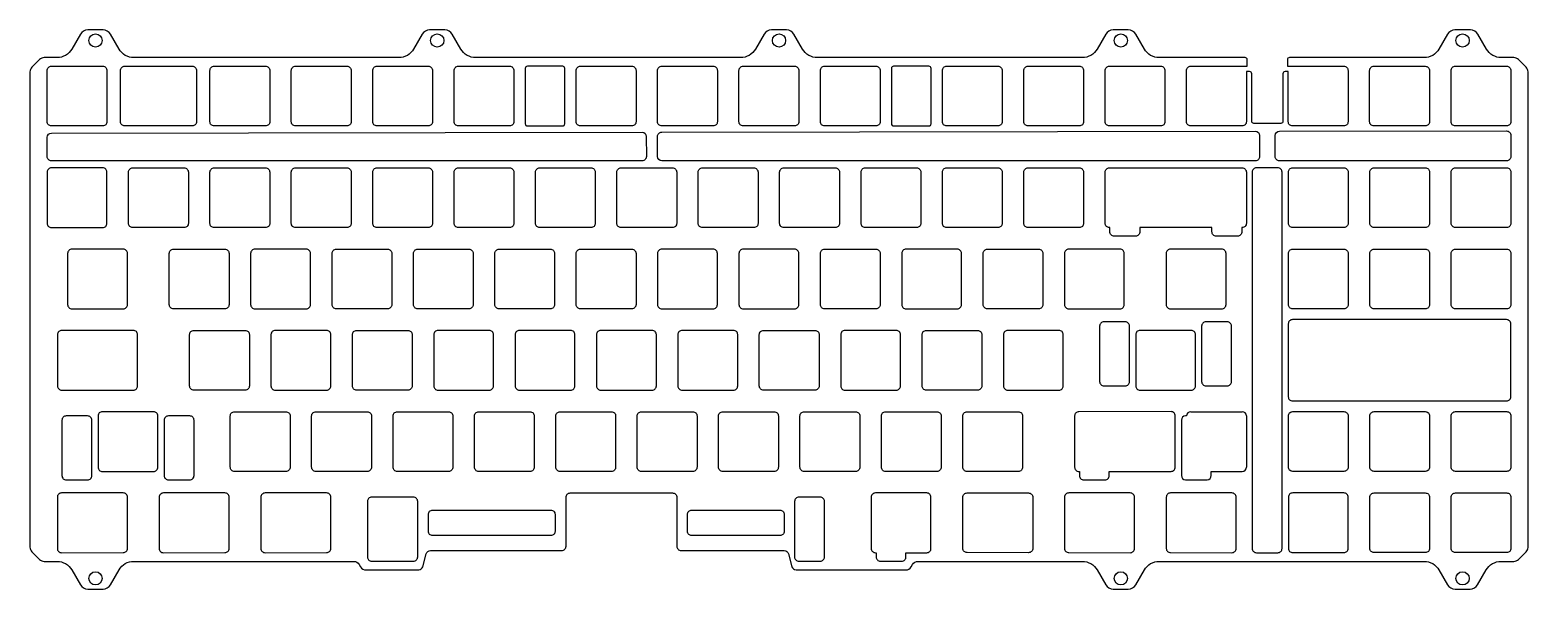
# Model space of a CAD drawing. Header units: millimetres. Extents: x -1005 to -655, y 414 to 545.
import ezdxf

# ---------------------------------------------------------------- set-up
doc = ezdxf.new("R2010")
doc.units = ezdxf.units.MM
doc.layers.get('0').update_dxf_attribs({"linetype": 'CONTINUOUS'})

msp = doc.modelspace()

# ---------------------------------------------------------------- linework, layer by layer
for p, q in [((-735.76, 453.26), (-735.76, 440.26)), ((-734.55, 454.26), (-734.76, 454.26)), ((-733.55, 455.25), (-721.55, 455.25)), ((-720.55, 454.25), (-720.55, 442.25)), ((-734.76, 439.26), (-729.76, 439.26)), ((-728.76, 441.25), (-721.55, 441.25)), ((-728.76, 440.26), (-728.76, 441.25))]:
    msp.add_line(p, q)
for points in [[(-913.33, 418.92), (-912.51, 421.97, -0.339454), (-911.54, 422.71), (-880.8, 422.71, 0.414214), (-879.8, 423.71), (-879.8, 435.2, -0.414214), (-878.8, 436.2), (-854.88, 436.21, -0.414214), (-853.88, 435.21), (-853.88, 423.71, 0.414214), (-852.88, 422.71), (-828.71, 422.71, -0.339454), (-827.74, 421.97), (-826.92, 418.92, 0.339454), (-825.96, 418.17), (-800.29, 418.17, 0.267949), (-798.99, 418.92), (-798.7, 419.42, -0.26795), (-797.41, 420.17), (-758.93, 420.17, -0.267949), (-755.47, 418.17), (-753.44, 414.67, 0.267949), (-751.71, 413.67), (-748.18, 413.67, 0.267949), (-746.44, 414.67), (-744.42, 418.17, -0.267949), (-740.96, 420.17), (-678.93, 420.17, -0.267949), (-675.47, 418.17), (-673.44, 414.67, 0.267949), (-671.71, 413.67), (-668.18, 413.67, 0.267949), (-666.44, 414.67), (-664.42, 418.17, -0.267949), (-660.96, 420.17), (-657.94, 420.17, 0.198912), (-656.88, 420.61), (-655.05, 422.44, 0.183808), (-654.62, 423.41), (-654.62, 534.91, 0.198912), (-655.06, 535.97), (-656.88, 537.8, 0.198912), (-657.94, 538.24), (-660.89, 538.24, -0.267949), (-664.35, 540.24), (-666.37, 543.74, 0.267949), (-668.11, 544.74), (-671.72, 544.74, 0.267949), (-673.45, 543.74), (-675.47, 540.24, -0.267949), (-678.93, 538.24), (-710.45, 538.24, 0.414214), (-710.95, 537.74), (-710.95, 536.22), (-697.74, 536.22, -0.414214), (-696.74, 535.22), (-696.74, 523.22, -0.414214), (-697.74, 522.22), (-709.74, 522.22, -0.414214), (-710.74, 523.22), (-710.74, 534.96), (-711.49, 534.96, 0.414641), (-711.99, 534.46), (-711.98, 523.34, -0.414214), (-712.48, 522.84), (-718.77, 522.83, -0.414214), (-719.27, 523.33), (-719.29, 534.46, 0.413786), (-719.79, 534.96), (-720.55, 534.96), (-720.55, 523.22, -0.414214), (-721.55, 522.22), (-733.55, 522.22, -0.414214), (-734.55, 523.22), (-734.55, 535.22, -0.414214), (-733.55, 536.22), (-721.55, 536.22), (-720.34, 536.22), (-720.34, 537.74, 0.414214), (-720.84, 538.24), (-740.96, 538.24, -0.267949), (-744.43, 540.24), (-746.45, 543.74, 0.267949), (-748.18, 544.74), (-751.72, 544.74, 0.267949), (-753.45, 543.74), (-755.47, 540.24, -0.267949), (-758.93, 538.24), (-820.96, 538.24, -0.267949), (-824.43, 540.24), (-826.45, 543.74, 0.267949), (-828.18, 544.74), (-831.72, 544.74, 0.267949), (-833.45, 543.74), (-835.47, 540.24, -0.267949), (-838.93, 538.24), (-900.96, 538.24, -0.267949), (-904.43, 540.24), (-906.45, 543.74, 0.267949), (-908.18, 544.74), (-911.72, 544.74, 0.267949), (-913.45, 543.74), (-915.47, 540.24, -0.267949), (-918.93, 538.24), (-980.96, 538.24, -0.267949), (-984.43, 540.24), (-986.45, 543.74, 0.267949), (-988.18, 544.74), (-991.72, 544.74, 0.267949), (-993.45, 543.74), (-995.47, 540.24, -0.267949), (-998.93, 538.24), (-1001.95, 538.24, 0.198912), (-1003.01, 537.8), (-1004.84, 535.97, 0.198912), (-1005.28, 534.91), (-1005.28, 423.5, 0.198912), (-1004.84, 422.44), (-1003.01, 420.61, 0.198912), (-1001.95, 420.17), (-998.93, 420.17, -0.267949), (-995.47, 418.17), (-993.45, 414.67, 0.267949), (-991.72, 413.67), (-988.18, 413.67, 0.267949), (-986.45, 414.67), (-984.43, 418.17, -0.267949), (-980.96, 420.17), (-929.49, 420.17, -0.267949), (-928.19, 419.42), (-927.9, 418.92, 0.267949), (-926.6, 418.17), (-914.29, 418.17, 0.339454)], [(-1001.25, 535.22, -0.414214), (-1000.25, 536.22), (-988.25, 536.22, -0.414214), (-987.25, 535.22), (-987.25, 523.22, -0.414214), (-988.25, 522.22), (-1000.25, 522.22, -0.414214), (-1001.25, 523.22)], [(-967.3, 536.22, -0.414214), (-966.3, 535.22), (-966.3, 523.22, -0.414214), (-967.3, 522.22), (-983.09, 522.22, -0.414214), (-984.09, 523.22), (-984.09, 535.22, -0.414214), (-983.09, 536.22)], [(-963.15, 523.22), (-963.15, 535.22, -0.414214), (-962.15, 536.22), (-950.15, 536.22, -0.414214), (-949.15, 535.22), (-949.15, 523.22, -0.414214), (-950.15, 522.22), (-962.15, 522.22, -0.414214)], [(-931.1, 522.22), (-943.1, 522.22, -0.414214), (-944.1, 523.22), (-944.1, 535.22, -0.414214), (-943.1, 536.22), (-931.1, 536.22, -0.414214), (-930.1, 535.22), (-930.1, 523.22, -0.414214)], [(-924.05, 536.22), (-912.05, 536.22, -0.414214), (-911.05, 535.22), (-911.05, 523.22, -0.414214), (-912.05, 522.22), (-924.05, 522.22, -0.414214), (-925.05, 523.22), (-925.05, 535.22, -0.414214)], [(-906, 523.22), (-906, 535.22, -0.414214), (-905, 536.22), (-893, 536.22, -0.414214), (-892, 535.22), (-892, 523.22, -0.414214), (-893, 522.22), (-905, 522.22, -0.414214)], [(-888.85, 522.22), (-880.58, 522.22, 0.414214), (-880.08, 522.72), (-880.08, 535.72, 0.414214), (-880.58, 536.22), (-888.85, 536.22, 0.414214), (-889.35, 535.72), (-889.35, 522.72, 0.414214)], [(-864.42, 536.22, -0.414214), (-863.42, 535.22), (-863.42, 523.22, -0.414214), (-864.42, 522.22), (-876.42, 522.22, -0.414214), (-877.42, 523.22), (-877.42, 535.22, -0.414214), (-876.42, 536.22)], [(-845.37, 536.22, -0.414214), (-844.37, 535.22), (-844.37, 523.22, -0.414214), (-845.37, 522.22), (-857.37, 522.22, -0.414214), (-858.37, 523.22), (-858.37, 535.22, -0.414214), (-857.37, 536.22)], [(-839.32, 535.22, -0.414214), (-838.32, 536.22), (-826.32, 536.22, -0.414214), (-825.32, 535.22), (-825.32, 523.22, -0.414214), (-826.32, 522.22), (-838.32, 522.22, -0.414214), (-839.32, 523.22)], [(-806.27, 523.22, -0.414214), (-807.27, 522.22), (-819.27, 522.22, -0.414214), (-820.27, 523.22), (-820.27, 535.22, -0.414214), (-819.27, 536.22), (-807.27, 536.22, -0.414214), (-806.27, 535.22)], [(-803.12, 536.22, 0.414214), (-803.62, 535.72), (-803.62, 522.72, 0.414214), (-803.12, 522.22), (-794.85, 522.22, 0.414214), (-794.35, 522.72), (-794.35, 535.72, 0.414214), (-794.85, 536.22)], [(-791.7, 523.22), (-791.7, 535.22, -0.414214), (-790.7, 536.22), (-778.7, 536.22, -0.414214), (-777.7, 535.22), (-777.7, 523.22, -0.414214), (-778.7, 522.22), (-790.7, 522.22, -0.414214)], [(-771.65, 536.22), (-759.65, 536.22, -0.414214), (-758.65, 535.22), (-758.65, 523.22, -0.414214), (-759.65, 522.22), (-771.65, 522.22, -0.414214), (-772.65, 523.22), (-772.65, 535.22, -0.414214)], [(-740.6, 536.22, -0.414214), (-739.6, 535.22), (-739.6, 523.22, -0.414214), (-740.6, 522.22), (-752.6, 522.22, -0.414214), (-753.6, 523.22), (-753.6, 535.22, -0.414214), (-752.6, 536.22)], [(-678.68, 536.22, -0.414214), (-677.69, 535.22), (-677.69, 523.22, -0.414214), (-678.68, 522.22), (-690.68, 522.22, -0.414214), (-691.69, 523.22), (-691.69, 535.22, -0.414214), (-690.68, 536.22)], [(-671.63, 522.22, -0.414214), (-672.64, 523.22), (-672.64, 535.22, -0.414214), (-671.63, 536.22), (-659.64, 536.22, -0.414214), (-658.63, 535.22), (-658.63, 523.22, -0.414214), (-659.64, 522.22)], [(-1000.25, 520.56), (-862.01, 520.76, -0.414212), (-861.01, 519.76), (-861, 515.06, -0.414641), (-862, 514.05), (-1000.25, 514.05, -0.414214), (-1001.25, 515.05), (-1001.25, 519.56, -0.413788)], [(-858.38, 515.05), (-858.38, 519.76, -0.414215), (-857.39, 520.76), (-718.45, 520.97, -0.414212), (-717.45, 519.97), (-717.44, 515.06, -0.414641), (-718.44, 514.05), (-857.38, 514.05, -0.413786)], [(-713.81, 515.05), (-713.81, 519.98, -0.413786), (-712.81, 520.98), (-659.64, 521.05, -0.414641), (-658.64, 520.05), (-658.64, 515.05, -0.414214), (-659.64, 514.05), (-712.81, 514.05, -0.414214)], [(-987.25, 499.4), (-987.25, 511.41, 0.414214), (-988.25, 512.4), (-1000.25, 512.4, 0.414214), (-1001.25, 511.41), (-1001.25, 499.4, 0.414214), (-1000.25, 498.4), (-988.25, 498.4, 0.414214)], [(-981.2, 498.4, -0.414214), (-982.2, 499.4), (-982.2, 511.41, -0.414214), (-981.2, 512.4), (-969.2, 512.4, -0.414214), (-968.2, 511.41), (-968.2, 499.4, -0.414214), (-969.2, 498.4)], [(-949.15, 499.4, -0.414214), (-950.15, 498.4), (-962.15, 498.4, -0.414214), (-963.15, 499.4), (-963.15, 511.41, -0.414214), (-962.15, 512.4), (-950.15, 512.4, -0.414214), (-949.15, 511.41)], [(-930.1, 499.4, -0.414214), (-931.1, 498.4), (-943.1, 498.4, -0.414214), (-944.1, 499.4), (-944.1, 511.41, -0.414214), (-943.1, 512.4), (-931.1, 512.4, -0.414214), (-930.1, 511.41)], [(-911.05, 499.4, -0.414214), (-912.05, 498.4), (-924.05, 498.4, -0.414214), (-925.05, 499.4), (-925.05, 511.41, -0.414214), (-924.05, 512.4), (-912.05, 512.4, -0.414214), (-911.05, 511.41)], [(-906, 511.41, -0.414214), (-905, 512.4), (-893, 512.4, -0.414214), (-892, 511.41), (-892, 499.4, -0.414214), (-893, 498.4), (-905, 498.4, -0.414214), (-906, 499.4)], [(-886.95, 511.41, -0.414214), (-885.95, 512.4), (-873.95, 512.4, -0.414214), (-872.95, 511.41), (-872.95, 499.4, -0.414214), (-873.95, 498.4), (-885.95, 498.4, -0.414214), (-886.95, 499.4)], [(-853.9, 511.41), (-853.9, 499.4, -0.414214), (-854.9, 498.4), (-866.9, 498.4, -0.414214), (-867.9, 499.4), (-867.9, 511.41, -0.414214), (-866.9, 512.4), (-854.9, 512.4, -0.414214)], [(-834.85, 511.41), (-834.85, 499.4, -0.414214), (-835.85, 498.4), (-847.85, 498.4, -0.414214), (-848.85, 499.4), (-848.85, 511.41, -0.414214), (-847.85, 512.4), (-835.85, 512.4, -0.414214)], [(-828.8, 498.4, -0.414214), (-829.8, 499.4), (-829.8, 511.41, -0.414214), (-828.8, 512.4), (-816.8, 512.4, -0.414214), (-815.8, 511.41), (-815.8, 499.4, -0.414214), (-816.8, 498.4)], [(-810.75, 511.41, -0.414214), (-809.75, 512.4), (-797.75, 512.4, -0.414214), (-796.75, 511.41), (-796.75, 499.4, -0.414214), (-797.75, 498.4), (-809.75, 498.4, -0.414214), (-810.75, 499.4)], [(-790.7, 512.4), (-778.7, 512.4, -0.414214), (-777.7, 511.41), (-777.7, 499.4, -0.414214), (-778.7, 498.4), (-790.7, 498.4, -0.414214), (-791.7, 499.4), (-791.7, 511.41, -0.414214)], [(-772.65, 499.4), (-772.65, 511.41, -0.414214), (-771.65, 512.4), (-759.65, 512.4, -0.414214), (-758.65, 511.41), (-758.65, 499.4, -0.414214), (-759.65, 498.4), (-771.65, 498.4, -0.414214)], [(-722.61, 496.41), (-727.61, 496.41, -0.414214), (-728.61, 497.41), (-728.61, 498.4), (-745.49, 498.4), (-745.49, 497.41, -0.414214), (-746.49, 496.41), (-751.49, 496.41, -0.414214), (-752.49, 497.41), (-752.49, 498.4), (-752.6, 498.4, -0.414214), (-753.6, 499.4), (-753.6, 511.41, -0.414214), (-752.6, 512.4), (-721.55, 512.4, -0.414214), (-720.55, 511.41), (-720.55, 499.4, -0.414214), (-721.55, 498.4), (-721.61, 498.4), (-721.61, 497.41, -0.414214)], [(-713.19, 422.2, 0.414214), (-712.19, 423.2), (-712.19, 511.4, 0.414214), (-713.19, 512.4), (-718.19, 512.4, 0.414214), (-719.19, 511.4), (-719.19, 423.2, 0.414214), (-718.19, 422.2)], [(-696.71, 511.41), (-696.71, 499.41, -0.414214), (-697.71, 498.41), (-709.71, 498.41, -0.414214), (-710.71, 499.41), (-710.71, 511.41, -0.414214), (-709.71, 512.41), (-697.71, 512.41, -0.414214)], [(-690.66, 498.41, -0.414214), (-691.66, 499.41), (-691.66, 511.41, -0.414214), (-690.66, 512.41), (-678.66, 512.41, -0.414214), (-677.66, 511.41), (-677.66, 499.41, -0.414214), (-678.66, 498.41)], [(-658.61, 499.41, -0.414214), (-659.61, 498.41), (-671.61, 498.41, -0.414214), (-672.61, 499.41), (-672.61, 511.41, -0.414214), (-671.61, 512.41), (-659.61, 512.41, -0.414214), (-658.61, 511.41)], [(-982.46, 492.36, 0.414214), (-983.46, 493.36), (-995.46, 493.36, 0.414214), (-996.46, 492.36), (-996.46, 480.36, 0.414214), (-995.46, 479.36), (-983.46, 479.36, 0.414214), (-982.46, 480.36)], [(-959.67, 493.36, -0.414214), (-958.67, 492.36), (-958.67, 480.35, -0.414214), (-959.67, 479.35), (-971.67, 479.35, -0.414214), (-972.67, 480.35), (-972.67, 492.36, -0.414214), (-971.67, 493.36)], [(-952.62, 479.35), (-940.62, 479.35, 0.414214), (-939.62, 480.35), (-939.62, 492.36, 0.414214), (-940.62, 493.36), (-952.62, 493.36, 0.414214), (-953.62, 492.36), (-953.62, 480.35, 0.414214)], [(-921.57, 493.36, -0.414214), (-920.57, 492.36), (-920.57, 480.35, -0.414214), (-921.57, 479.35), (-933.57, 479.35, -0.414214), (-934.57, 480.35), (-934.57, 492.36, -0.414214), (-933.57, 493.36)], [(-915.52, 480.35), (-915.52, 492.36, -0.414214), (-914.52, 493.36), (-902.52, 493.36, -0.414214), (-901.52, 492.36), (-901.52, 480.35, -0.414214), (-902.52, 479.35), (-914.52, 479.35, -0.414214)], [(-896.47, 492.36, -0.414214), (-895.47, 493.36), (-883.47, 493.36, -0.414214), (-882.47, 492.36), (-882.47, 480.35, -0.414214), (-883.47, 479.35), (-895.47, 479.35, -0.414214), (-896.47, 480.35)], [(-877.42, 492.36, -0.414214), (-876.42, 493.36), (-864.42, 493.36, -0.414214), (-863.42, 492.36), (-863.42, 480.35, -0.414214), (-864.42, 479.35), (-876.42, 479.35, -0.414214), (-877.42, 480.35)], [(-858.37, 492.36), (-858.37, 480.35, 0.414214), (-857.37, 479.35), (-845.37, 479.35, 0.414214), (-844.37, 480.35), (-844.37, 492.36, 0.414214), (-845.37, 493.36), (-857.37, 493.36, 0.414214)], [(-826.32, 493.36), (-838.32, 493.36, 0.414214), (-839.32, 492.36), (-839.32, 480.35, 0.414214), (-838.32, 479.35), (-826.32, 479.35, 0.414214), (-825.32, 480.35), (-825.32, 492.36, 0.414214)], [(-807.27, 493.36, -0.414214), (-806.27, 492.36), (-806.27, 480.35, -0.414214), (-807.27, 479.35), (-819.27, 479.35, -0.414214), (-820.27, 480.35), (-820.27, 492.36, -0.414214), (-819.27, 493.36)], [(-800.22, 479.35), (-788.22, 479.35, 0.414214), (-787.22, 480.35), (-787.22, 492.36, 0.414214), (-788.22, 493.36), (-800.22, 493.36, 0.414214), (-801.22, 492.36), (-801.22, 480.35, 0.414214)], [(-782.17, 492.36, -0.414214), (-781.17, 493.36), (-769.17, 493.36, -0.414214), (-768.17, 492.36), (-768.17, 480.35, -0.414214), (-769.17, 479.35), (-781.17, 479.35, -0.414214), (-782.17, 480.35)], [(-749.12, 480.35), (-749.12, 492.36, 0.414214), (-750.12, 493.36), (-762.12, 493.36, 0.414214), (-763.12, 492.36), (-763.12, 480.35, 0.414214), (-762.12, 479.35), (-750.12, 479.35, 0.414214)], [(-738.31, 479.35), (-726.31, 479.35, 0.414214), (-725.31, 480.35), (-725.31, 492.36, 0.414214), (-726.31, 493.36), (-738.31, 493.36, 0.414214), (-739.31, 492.36), (-739.31, 480.35, 0.414214)], [(-709.71, 493.36), (-697.71, 493.36, -0.414214), (-696.71, 492.36), (-696.71, 480.36, -0.414214), (-697.71, 479.36), (-709.71, 479.36, -0.414214), (-710.71, 480.36), (-710.71, 492.36, -0.414214)], [(-678.66, 493.36, -0.414214), (-677.66, 492.36), (-677.66, 480.36, -0.414214), (-678.66, 479.36), (-690.66, 479.36, -0.414214), (-691.66, 480.36), (-691.66, 492.36, -0.414214), (-690.66, 493.36)], [(-658.61, 480.36, -0.414214), (-659.61, 479.36), (-671.61, 479.36, -0.414214), (-672.61, 480.36), (-672.61, 492.36, -0.414214), (-671.61, 493.36), (-659.61, 493.36, -0.414214), (-658.61, 492.36)], [(-980.08, 461.31), (-980.08, 473.31, 0.414214), (-981.08, 474.31), (-997.84, 474.31, 0.414214), (-998.84, 473.31), (-998.84, 461.31, 0.414214), (-997.84, 460.31), (-981.08, 460.31, 0.414214)], [(-967.91, 461.3), (-967.91, 473.31, -0.414214), (-966.91, 474.31), (-954.91, 474.31, -0.414214), (-953.91, 473.31), (-953.91, 461.3, -0.414214), (-954.91, 460.3), (-966.91, 460.3, -0.414214)], [(-935.86, 474.31), (-947.86, 474.31, 0.414214), (-948.86, 473.31), (-948.86, 461.3, 0.414214), (-947.86, 460.3), (-935.86, 460.3, 0.414214), (-934.86, 461.3), (-934.86, 473.31, 0.414214)], [(-928.81, 474.31), (-916.81, 474.31, -0.414214), (-915.81, 473.31), (-915.81, 461.3, -0.414214), (-916.81, 460.3), (-928.81, 460.3, -0.414214), (-929.81, 461.3), (-929.81, 473.31, -0.414214)], [(-897.76, 460.3, 0.414214), (-896.76, 461.3), (-896.76, 473.31, 0.414214), (-897.76, 474.31), (-909.76, 474.31, 0.414214), (-910.76, 473.31), (-910.76, 461.3, 0.414214), (-909.76, 460.3)], [(-877.71, 473.31, 0.414214), (-878.71, 474.31), (-890.71, 474.31, 0.414214), (-891.71, 473.31), (-891.71, 461.3, 0.414214), (-890.71, 460.3), (-878.71, 460.3, 0.414214), (-877.71, 461.3)], [(-859.66, 474.31), (-871.66, 474.31, 0.414214), (-872.66, 473.31), (-872.66, 461.3, 0.414214), (-871.66, 460.3), (-859.66, 460.3, 0.414214), (-858.66, 461.3), (-858.66, 473.31, 0.414214)], [(-852.61, 460.3), (-840.61, 460.3, 0.414214), (-839.61, 461.3), (-839.61, 473.31, 0.414214), (-840.61, 474.31), (-852.61, 474.31, 0.414214), (-853.61, 473.31), (-853.61, 461.3, 0.414214)], [(-821.56, 474.31, -0.414214), (-820.56, 473.31), (-820.56, 461.3, -0.414214), (-821.56, 460.3), (-833.56, 460.3, -0.414214), (-834.56, 461.3), (-834.56, 473.31, -0.414214), (-833.56, 474.31)], [(-815.51, 461.3, 0.414214), (-814.51, 460.3), (-802.51, 460.3, 0.414214), (-801.51, 461.3), (-801.51, 473.31, 0.414214), (-802.51, 474.31), (-814.51, 474.31, 0.414214), (-815.51, 473.31)], [(-795.46, 474.31), (-783.46, 474.31, -0.414214), (-782.46, 473.31), (-782.46, 461.3, -0.414214), (-783.46, 460.3), (-795.46, 460.3, -0.414214), (-796.46, 461.3), (-796.46, 473.31, -0.414214)], [(-776.41, 474.31, 0.414214), (-777.41, 473.31), (-777.41, 461.3, 0.414214), (-776.41, 460.3), (-764.41, 460.3, 0.414214), (-763.41, 461.3), (-763.41, 473.31, 0.414214), (-764.41, 474.31)], [(-747.89, 475.31, 0.414214), (-748.89, 476.31), (-753.89, 476.31, 0.414214), (-754.89, 475.31), (-754.89, 462.31, 0.414214), (-753.89, 461.3), (-748.89, 461.3, 0.414214), (-747.89, 462.31)], [(-745.45, 460.3), (-733.45, 460.3, 0.414214), (-732.45, 461.3), (-732.45, 473.31, 0.414214), (-733.45, 474.31), (-745.45, 474.31, 0.414214), (-746.45, 473.31), (-746.45, 461.3, 0.414214)], [(-724.02, 475.31, 0.414214), (-725.02, 476.31), (-730.02, 476.31, 0.414214), (-731.02, 475.31), (-731.02, 462.31, 0.414214), (-730.02, 461.3), (-725.02, 461.3, 0.414214), (-724.02, 462.31)], [(-710.74, 475.83), (-710.74, 458.76, 0.414214), (-709.74, 457.76), (-659.64, 457.76, 0.414214), (-658.64, 458.76), (-658.64, 475.83, 0.414214), (-659.64, 476.83), (-709.74, 476.83, 0.414214)], [(-990.78, 440.26), (-990.78, 453.26, 0.414214), (-991.78, 454.25), (-996.78, 454.25, 0.414214), (-997.78, 453.26), (-997.78, 440.26, 0.414214), (-996.78, 439.25), (-991.78, 439.25, 0.414214)], [(-976.34, 441.25, 0.414214), (-975.34, 442.25), (-975.34, 454.25, 0.414214), (-976.34, 455.25), (-988.34, 455.25, 0.414214), (-989.34, 454.25), (-989.34, 442.25, 0.414214), (-988.34, 441.25)], [(-967.88, 439.26, 0.414214), (-966.88, 440.26), (-966.88, 453.26, 0.414214), (-967.88, 454.26), (-972.88, 454.26, 0.414214), (-973.88, 453.26), (-973.88, 440.26, 0.414214), (-972.88, 439.26)], [(-945.39, 455.25, -0.414214), (-944.39, 454.25), (-944.39, 442.25, -0.414214), (-945.39, 441.25), (-957.39, 441.25, -0.414214), (-958.39, 442.25), (-958.39, 454.25, -0.414214), (-957.39, 455.25)], [(-926.34, 441.25), (-938.34, 441.25, -0.414214), (-939.34, 442.25), (-939.34, 454.25, -0.414214), (-938.34, 455.25), (-926.34, 455.25, -0.414214), (-925.34, 454.25), (-925.34, 442.25, -0.414214)], [(-907.28, 441.25), (-919.28, 441.25, -0.414214), (-920.29, 442.25), (-920.29, 454.25, -0.414214), (-919.28, 455.25), (-907.28, 455.25, -0.414214), (-906.29, 454.25), (-906.29, 442.25, -0.414214)], [(-901.24, 442.25), (-901.24, 454.25, -0.414214), (-900.24, 455.25), (-888.23, 455.25, -0.414214), (-887.24, 454.25), (-887.24, 442.25, -0.414214), (-888.23, 441.25), (-900.24, 441.25, -0.414214)], [(-881.19, 441.25, -0.414214), (-882.19, 442.25), (-882.19, 454.25, -0.414214), (-881.19, 455.25), (-869.18, 455.25, -0.414214), (-868.18, 454.25), (-868.18, 442.25, -0.414214), (-869.18, 441.25)], [(-862.14, 455.25), (-850.14, 455.25, -0.414214), (-849.13, 454.25), (-849.13, 442.25, -0.414214), (-850.14, 441.25), (-862.14, 441.25, -0.414214), (-863.13, 442.25), (-863.13, 454.25, -0.414214)], [(-830.09, 442.25, -0.414214), (-831.08, 441.25), (-843.09, 441.25, -0.414214), (-844.09, 442.25), (-844.09, 454.25, -0.414214), (-843.09, 455.25), (-831.08, 455.25, -0.414214), (-830.09, 454.25)], [(-824.04, 455.25), (-812.03, 455.25, -0.414214), (-811.03, 454.25), (-811.03, 442.25, -0.414214), (-812.03, 441.25), (-824.04, 441.25, -0.414214), (-825.04, 442.25), (-825.04, 454.25, -0.414214)], [(-791.98, 454.25), (-791.98, 442.25, -0.414214), (-792.98, 441.25), (-804.99, 441.25, -0.414214), (-805.99, 442.25), (-805.99, 454.25, -0.414214), (-804.99, 455.25), (-792.98, 455.25, -0.414214)], [(-786.93, 442.25), (-786.93, 454.25, -0.414214), (-785.94, 455.25), (-773.93, 455.25, -0.414214), (-772.93, 454.25), (-772.93, 442.25, -0.414214), (-773.93, 441.25), (-785.94, 441.25, -0.414214)], [(-738.19, 441.26, 0.414214), (-737.19, 442.26), (-737.19, 454.26, 0.414214), (-738.19, 455.26), (-759.74, 455.25, 0.414214), (-760.74, 454.25), (-760.74, 442.25, 0.414214), (-759.74, 441.25), (-759.63, 441.25), (-759.63, 440.26, 0.414214), (-758.63, 439.26), (-753.63, 439.26, 0.414214), (-752.63, 440.26), (-752.63, 441.25)], [(-709.71, 455.26), (-697.71, 455.26, -0.414214), (-696.71, 454.26), (-696.71, 442.26, -0.414214), (-697.71, 441.26), (-709.71, 441.26, -0.414214), (-710.71, 442.26), (-710.71, 454.26, -0.414214)], [(-678.66, 441.26), (-690.66, 441.26, -0.414214), (-691.66, 442.26), (-691.66, 454.26, -0.414214), (-690.66, 455.26), (-678.66, 455.26, -0.414214), (-677.66, 454.26), (-677.66, 442.26, -0.414214)], [(-672.61, 442.26), (-672.61, 454.26, -0.414214), (-671.61, 455.26), (-659.61, 455.26, -0.414214), (-658.61, 454.26), (-658.61, 442.26, -0.414214), (-659.61, 441.26), (-671.61, 441.26, -0.414214)], [(-998.87, 423.21, 0.414214), (-997.87, 422.2), (-983.46, 422.21, 0.414214), (-982.46, 423.21), (-982.46, 435.21, 0.414214), (-983.46, 436.21), (-997.87, 436.2, 0.414214), (-998.87, 435.2)], [(-959.65, 436.21), (-974.05, 436.2, 0.414214), (-975.05, 435.2), (-975.05, 423.21, 0.414214), (-974.05, 422.2), (-959.65, 422.21, 0.414214), (-958.65, 423.21), (-958.65, 435.21, 0.414214)], [(-935.84, 422.21, 0.414214), (-934.84, 423.21), (-934.84, 435.21, 0.414214), (-935.84, 436.21), (-950.24, 436.2, 0.414214), (-951.24, 435.2), (-951.24, 423.21, 0.414214), (-950.24, 422.2)], [(-926.3, 421.2, 0.414214), (-925.3, 420.2), (-915.53, 420.21, 0.414214), (-914.52, 421.21), (-914.52, 434.21, 0.414214), (-915.53, 435.21), (-925.3, 435.2, 0.414214), (-926.3, 434.21)], [(-819.3, 434.21, 0.414214), (-820.3, 435.2), (-825.3, 435.2, 0.414214), (-826.3, 434.21), (-826.3, 421.2, 0.414214), (-825.3, 420.2), (-820.3, 420.2, 0.414214), (-819.3, 421.2)], [(-807.22, 422.2), (-807.22, 421.21, 0.414214), (-806.22, 420.21), (-801.22, 420.21, 0.414214), (-800.22, 421.21), (-800.22, 422.2), (-795.37, 422.2, 0.414214), (-794.37, 423.21), (-794.37, 435.2, 0.414214), (-795.37, 436.2), (-807.37, 436.2, 0.414214), (-808.37, 435.2), (-808.37, 423.21, 0.414214), (-807.37, 422.2)], [(-785.91, 436.21), (-771.55, 436.2, -0.414214), (-770.55, 435.2), (-770.55, 423.21, -0.414214), (-771.55, 422.2), (-785.91, 422.21, -0.414214), (-786.91, 423.21), (-786.91, 435.21, -0.414214)], [(-762.1, 436.21, 0.414214), (-763.1, 435.21), (-763.1, 423.21, 0.414214), (-762.1, 422.21), (-747.74, 422.2, 0.414214), (-746.74, 423.21), (-746.74, 435.2, 0.414214), (-747.74, 436.2)], [(-723.93, 436.2), (-738.29, 436.21, 0.414214), (-739.29, 435.21), (-739.29, 423.21, 0.414214), (-738.29, 422.21), (-723.93, 422.2, 0.414214), (-722.93, 423.21), (-722.93, 435.2, 0.414214)], [(-710.71, 435.21), (-710.71, 423.21, 0.414214), (-709.71, 422.21), (-697.71, 422.21, 0.414214), (-696.71, 423.21), (-696.71, 435.21, 0.414214), (-697.71, 436.21), (-709.71, 436.21, 0.414214)], [(-691.66, 423.21), (-691.66, 435.21, -0.414214), (-690.66, 436.21), (-678.66, 436.21, -0.414214), (-677.66, 435.21), (-677.66, 423.21, -0.414214), (-678.66, 422.21), (-690.66, 422.21, -0.414214)], [(-672.61, 423.21), (-672.61, 435.21, -0.414214), (-671.61, 436.21), (-659.61, 436.21, -0.414214), (-658.61, 435.21), (-658.61, 423.21, -0.414214), (-659.61, 422.21), (-671.61, 422.21, -0.414214)], [(-882.38, 431.2), (-882.38, 427.2, -0.414214), (-883.38, 426.2), (-911.02, 426.2, -0.414214), (-912.02, 427.2), (-912.02, 431.2, -0.414214), (-911.02, 432.2), (-883.38, 432.2, -0.414214)], [(-829.73, 426.2), (-850.37, 426.2, -0.414214), (-851.37, 427.2), (-851.37, 431.2, -0.414214), (-850.37, 432.2), (-829.73, 432.2, -0.414214), (-828.73, 431.2), (-828.73, 427.2, -0.414214)]]:
    msp.add_lwpolyline(points, format="xyb", close=True)
for centre in [(-989.94, 542.24), (-909.94, 542.24), (-829.94, 542.24), (-749.94, 542.24), (-669.94, 542.24), (-989.94, 416.18), (-749.94, 416.18), (-669.94, 416.18)]:
    msp.add_circle(centre, 1.55)
for centre, start, end in [((-734.76, 453.26), 90, 180), ((-733.55, 454.25), 90, 180), ((-721.55, 454.25), 0, 90), ((-721.55, 442.25), -90, 0), ((-734.76, 440.26), 180, 270), ((-729.76, 440.26), -90, 0)]:
    msp.add_arc(centre, 1, start, end)

doc.saveas('drawing.dxf')
